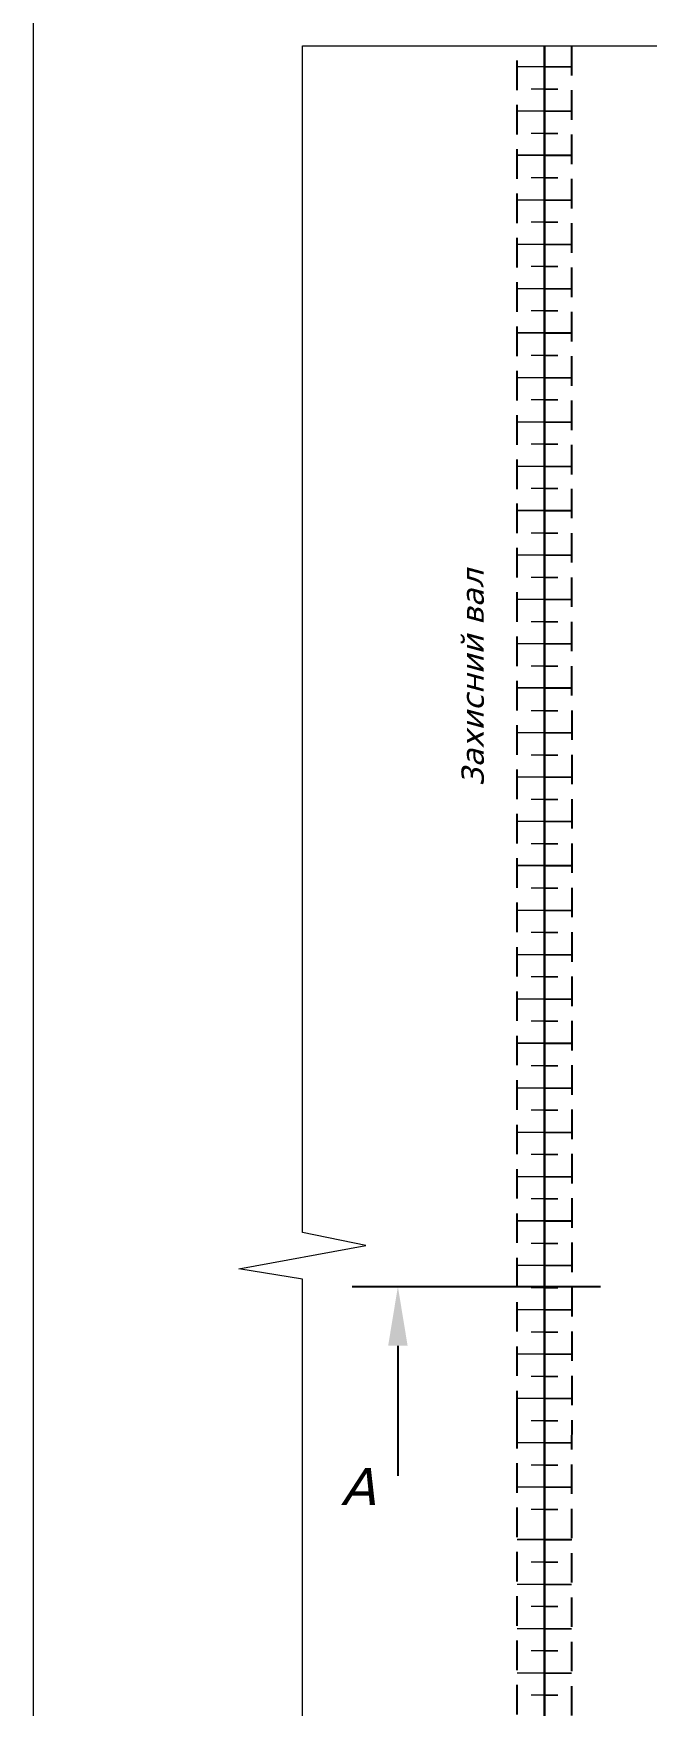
# Model space of a CAD drawing. Header units: millimetres. Extents: x -1138 to 1768, y 100 to 1081.
# Drawn here: x -420.3 to -378.8, y 165.4 to 278.5 of the extents above; entities that cross this region are included whole.
import ezdxf
from ezdxf import colors
from ezdxf.entities.mleader import LeaderData, LeaderLine
from ezdxf.math import Vec2, Vec3

# ---------------------------------------------------------------- set-up
doc = ezdxf.new("R2010")
doc.units = ezdxf.units.MM
doc.linetypes.add('JIS_02_2.0', pattern=[3, 2, -1])
doc.layers.add('ТРАНСПОРТ', color=7, linetype='Continuous')
doc.layers.add('Уступ', color=7, linetype='Continuous')
doc.styles.get("Standard").update_dxf_attribs({"font": 'calibri.ttf'})
doc.styles.add('стиль1', font='verdanai.ttf', dxfattribs={"height": 2.5})

msp = doc.modelspace()

# ---------------------------------------------------------------- linework, layer by layer
at = {"color": 6, "lineweight": 20}
msp.add_lwpolyline([(-420.2560150696499, 371.3598906119844), (-226.2571125835784, 371.3598906119844), (-226.2571125835784, 100.6728015181204), (-420.2560150696499, 100.6728015181204)], close=True, dxfattribs=at)
at = {"lineweight": 20}
msp.add_lwpolyline([(-402.0705813969903, 277.6986142535955), (-322.6106642812399, 277.6986142535954), (-321.8985586136379, 281.9926161741565), (-320.3262328598144, 273.4046123330344), (-319.4479669261584, 277.6986142535954), (-240.154210076462, 277.6986142535955), (-240.154210076462, 197.4160604397596), (-235.860208155901, 196.5377945061037), (-244.4482119970231, 194.9654687522802), (-240.154210076462, 194.2533630846782), (-240.154210076462, 113.8046490047884), (-319.4479669261584, 113.8046490047884), (-320.3262328598144, 109.5106470842274), (-321.8985586136379, 118.0986509253494), (-322.6106642812399, 113.8046490047883), (-402.0705813969903, 113.8046490047884), (-402.0705813969902, 194.2533630846782), (-406.3645833175513, 194.9654687522802), (-397.7765794764293, 196.5377945061037), (-402.0705813969902, 197.4160604397596)], close=True, dxfattribs=at)
at = {"layer": 'ТРАНСПОРТ'}
msp.add_line((-398.7108716746866, 193.7548272816812), (-381.9222696300471, 193.7548272816812), dxfattribs=at)
at = {"layer": 'Уступ', "linetype": 'JIS_02_2.0'}
for points in [[(-387.560626258666, 113.8046490047884), (-387.560626258666, 184.7080472011136), (-387.559182579623, 205.7277560563919), (-387.560626258666, 247.7074252786457), (-387.5603226530659, 277.6986142535955)], [(-383.8714327118934, 277.6986142535955), (-383.8714327118934, 247.7357818058631), (-383.8699890328503, 214.7250035712289), (-383.8725357952053, 113.8046490047884)]]:
    msp.add_lwpolyline(points, dxfattribs=at)
at = {"layer": 'Уступ', "lineweight": 30}
msp.add_lwpolyline([(-385.7133289366369, 113.8046490047884), (-385.7133289366369, 277.6986142535955)], dxfattribs=at)
at = {"layer": 'Уступ', "lineweight": 20}
for points in [[(-385.7106449246636, 276.2701014527911), (-383.8706449246637, 276.2701014527911), (-387.5506449246635, 276.2701014527911)], [(-385.7112363039379, 274.7711668058298), (-384.8112363039379, 274.7711668058298), (-386.6112363039379, 274.7711668058298)], [(-385.713160330631, 273.271904295987), (-383.8731603306311, 273.271904295987), (-387.5531603306309, 273.271904295987)], [(-385.7137517099053, 271.7729696490258), (-384.8137517099053, 271.7729696490258), (-386.6137517099053, 271.7729696490258)], [(-385.7138322381469, 270.2730443116973), (-383.873832238147, 270.2730443116973), (-387.5538322381468, 270.2730443116973)], [(-385.6949408159675, 270.2939506007701), (-383.8549408159676, 270.2939506007701), (-387.5349408159674, 270.2939506007701)], [(-385.712677161181, 268.7571483828237), (-384.812677161181, 268.7571483828237), (-386.612677161181, 268.7571483828237)], [(-385.7134925096274, 267.2571922713619), (-383.8734925096275, 267.2571922713619), (-387.5534925096273, 267.2571922713619)], [(-385.7125689513563, 265.7567058979116), (-384.8125689513563, 265.7567058979116), (-386.6125689513563, 265.7567058979116)], [(-385.7128658992473, 264.2560064727695), (-383.8728658992474, 264.2560064727695), (-387.5528658992472, 264.2560064727695)], [(-385.7134572785216, 262.7570718258082), (-384.8134572785216, 262.7570718258082), (-386.6134572785215, 262.7570718258082)], [(-385.713160330631, 261.2578093159655), (-383.8731603306311, 261.2578093159655), (-387.5531603306309, 261.2578093159655)], [(-385.7137517099053, 259.7588746690042), (-384.8137517099053, 259.7588746690042), (-386.6137517099053, 259.7588746690042)], [(-385.7138322381469, 258.2589493316757), (-383.873832238147, 258.2589493316757), (-387.5538322381468, 258.2589493316757)], [(-385.6949408159675, 258.2798556207485), (-383.8549408159676, 258.2798556207485), (-387.5349408159674, 258.2798556207485)], [(-385.712677161181, 256.7430534028022), (-384.812677161181, 256.7430534028022), (-386.612677161181, 256.7430534028022)], [(-385.7134925096274, 255.2430972913403), (-383.8734925096275, 255.2430972913403), (-387.5534925096273, 255.2430972913403)], [(-385.7125689513563, 253.74261091789), (-384.8125689513563, 253.74261091789), (-386.6125689513563, 253.74261091789)], [(-385.7128658992473, 252.2419114927479), (-383.8728658992474, 252.2419114927479), (-387.5528658992472, 252.2419114927479)], [(-385.7134572785216, 250.7429768457866), (-384.8134572785216, 250.7429768457866), (-386.6134572785215, 250.7429768457866)], [(-385.7102649320237, 249.2437143359438), (-383.8702649320238, 249.2437143359438), (-387.5502649320237, 249.2437143359438)], [(-385.710856311298, 247.7447796889826), (-384.810856311298, 247.7447796889826), (-386.610856311298, 247.7447796889826)], [(-385.7109368395396, 246.2448543516541), (-383.8709368395397, 246.2448543516541), (-387.5509368395395, 246.2448543516541)], [(-385.6920454173602, 246.2657606407269), (-383.8520454173603, 246.2657606407269), (-387.5320454173601, 246.2657606407269)], [(-385.7097817625737, 244.7289584227806), (-384.8097817625737, 244.7289584227806), (-386.6097817625737, 244.7289584227806)], [(-385.7105971110201, 243.2290023113187), (-383.8705971110202, 243.2290023113187), (-387.55059711102, 243.2290023113187)], [(-385.709673552749, 241.7285159378684), (-384.809673552749, 241.7285159378684), (-386.609673552749, 241.7285159378684)], [(-385.70997050064, 240.2278165127263), (-383.8699705006401, 240.2278165127263), (-387.5499705006399, 240.2278165127263)], [(-385.7105618799143, 238.728881865765), (-384.8105618799143, 238.728881865765), (-386.6105618799143, 238.728881865765)], [(-385.7104335380296, 237.2296193559223), (-383.8704335380297, 237.2296193559223), (-387.5504335380296, 237.2296193559223)], [(-385.7110249173039, 235.730684708961), (-384.8110249173039, 235.730684708961), (-386.6110249173039, 235.730684708961)], [(-385.7111054455455, 234.2307593716325), (-383.8711054455456, 234.2307593716325), (-387.5511054455454, 234.2307593716325)], [(-385.6922140233661, 234.2516656607054), (-383.8522140233662, 234.2516656607054), (-387.532214023366, 234.2516656607054)], [(-385.7099503685796, 232.714863442759), (-384.8099503685796, 232.714863442759), (-386.6099503685796, 232.714863442759)], [(-385.710765717026, 231.2149073312971), (-383.8707657170261, 231.2149073312971), (-387.5507657170259, 231.2149073312971)], [(-385.7098421587549, 229.7144209578468), (-384.8098421587549, 229.7144209578468), (-386.6098421587549, 229.7144209578468)], [(-385.7101391066459, 228.2137215327047), (-383.870139106646, 228.2137215327047), (-387.5501391066458, 228.2137215327047)], [(-385.7107304859202, 226.7147868857435), (-384.8107304859202, 226.7147868857435), (-386.6107304859202, 226.7147868857435)], [(-385.7106021440355, 225.2155243759007), (-383.8706021440356, 225.2155243759007), (-387.5506021440355, 225.2155243759007)], [(-385.7111935233098, 223.7165897289394), (-384.8111935233098, 223.7165897289394), (-386.6111935233098, 223.7165897289394)], [(-385.7112740515514, 222.2166643916109), (-383.8712740515515, 222.2166643916109), (-387.5512740515513, 222.2166643916109)], [(-385.692382629372, 222.2375706806838), (-383.8523826293721, 222.2375706806838), (-387.5323826293719, 222.2375706806838)], [(-385.7101189745855, 220.7007684627374), (-384.8101189745855, 220.7007684627374), (-386.6101189745855, 220.7007684627374)], [(-385.7109343230319, 219.2008123512755), (-383.870934323032, 219.2008123512755), (-387.5509343230318, 219.2008123512755)], [(-385.7100107647608, 217.7003259778253), (-384.8100107647608, 217.7003259778253), (-386.6100107647608, 217.7003259778253)], [(-385.7103077126518, 216.1996265526832), (-383.8703077126519, 216.1996265526832), (-387.5503077126517, 216.1996265526832)], [(-385.7108990919261, 214.7006919057219), (-384.8108990919261, 214.7006919057219), (-386.6108990919261, 214.7006919057219)], [(-385.7107707500414, 213.2014293958791), (-383.8707707500415, 213.2014293958791), (-387.5507707500414, 213.2014293958791)], [(-385.7113621293157, 211.7024947489178), (-384.8113621293157, 211.7024947489178), (-386.6113621293157, 211.7024947489178)], [(-385.7114426575573, 210.2025694115893), (-383.8714426575574, 210.2025694115893), (-387.5514426575572, 210.2025694115893)], [(-385.6925512353779, 210.2234757006622), (-383.852551235378, 210.2234757006622), (-387.5325512353778, 210.2234757006622)], [(-385.7102875805914, 208.6866734827158), (-384.8102875805914, 208.6866734827158), (-386.6102875805914, 208.6866734827158)], [(-385.7111029290378, 207.1867173712539), (-383.8711029290379, 207.1867173712539), (-387.5511029290377, 207.1867173712539)], [(-385.7101793707667, 205.6862309978037), (-384.8101793707667, 205.6862309978037), (-386.6101793707667, 205.6862309978037)], [(-385.7104763186577, 204.1855315726616), (-383.8704763186578, 204.1855315726616), (-387.5504763186576, 204.1855315726616)], [(-385.711067697932, 202.6865969257003), (-384.811067697932, 202.6865969257003), (-386.611067697932, 202.6865969257003)], [(-385.7109393560473, 201.1873344158575), (-383.8709393560474, 201.1873344158575), (-387.5509393560473, 201.1873344158575)], [(-385.7115307353216, 199.6883997688962), (-384.8115307353216, 199.6883997688962), (-386.6115307353216, 199.6883997688962)], [(-385.7116112635632, 198.1884744315678), (-383.8716112635633, 198.1884744315678), (-387.5516112635631, 198.1884744315678)], [(-385.6927198413838, 198.2093807206406), (-383.8527198413839, 198.2093807206406), (-387.5327198413837, 198.2093807206406)], [(-385.7104561865973, 196.6725785026942), (-384.8104561865973, 196.6725785026942), (-386.6104561865973, 196.6725785026942)], [(-385.7112715350437, 195.1726223912324), (-383.8712715350438, 195.1726223912324), (-387.5512715350436, 195.1726223912324)], [(-385.7103479767726, 193.6721360177821), (-384.8103479767726, 193.6721360177821), (-386.6103479767726, 193.6721360177821)], [(-385.7106449246636, 192.17143659264), (-383.8706449246637, 192.17143659264), (-387.5506449246635, 192.17143659264)], [(-385.7112363039379, 190.6725019456787), (-384.8112363039379, 190.6725019456787), (-386.6112363039379, 190.6725019456787)], [(-385.7113168321795, 189.1725766083502), (-383.8713168321796, 189.1725766083502), (-387.5513168321794, 189.1725766083502)], [(-385.7111079620532, 189.1732394358359), (-383.8711079620533, 189.1732394358359), (-387.5511079620532, 189.1732394358359)], [(-385.7102850640841, 187.6731992873181), (-384.8102850640842, 187.6731992873181), (-386.6102850640841, 187.6731992873181)], [(-385.7111004125305, 186.1732431758562), (-383.8711004125306, 186.1732431758562), (-387.5511004125304, 186.1732431758562)], [(-385.7101768542594, 184.6727568024059), (-384.8101768542595, 184.6727568024059), (-386.6101768542594, 184.6727568024059)], [(-385.7104738021504, 183.1720573772638), (-383.8704738021505, 183.1720573772638), (-387.5504738021503, 183.1720573772638)], [(-385.7110651814247, 181.6731227303025), (-384.8110651814247, 181.6731227303025), (-386.6110651814247, 181.6731227303025)], [(-385.7141442850833, 180.1731666188407), (-383.8741442850834, 180.1731666188407), (-387.5541442850832, 180.1731666188407)], [(-385.7132207268122, 178.6726802453904), (-384.8132207268122, 178.6726802453904), (-386.6132207268122, 178.6726802453904)], [(-385.7111457096663, 176.6244048054226), (-383.8711457096664, 176.6244048054226), (-387.5511457096662, 176.6244048054226)], [(-385.6922542874869, 176.6453110944955), (-383.852254287487, 176.6453110944955), (-387.5322542874868, 176.6453110944955)], [(-385.712173859671, 175.1085088765491), (-384.812173859671, 175.1085088765491), (-386.612173859671, 175.1085088765491)], [(-385.7129892081174, 173.6085527650872), (-383.8729892081175, 173.6085527650872), (-387.5529892081173, 173.6085527650872)], [(-385.7120656498463, 172.108066391637), (-384.8120656498463, 172.108066391637), (-386.6120656498463, 172.108066391637)], [(-385.7123625977373, 170.6073669664949), (-383.8723625977374, 170.6073669664949), (-387.5523625977372, 170.6073669664949)], [(-385.7129539770116, 169.1084323195336), (-384.8129539770116, 169.1084323195336), (-386.6129539770116, 169.1084323195336)], [(-385.7130345052532, 167.6085069822051), (-383.8730345052533, 167.6085069822051), (-387.5530345052531, 167.6085069822051)], [(-385.7128256351269, 167.6091698096908), (-383.872825635127, 167.6091698096908), (-387.5528256351269, 167.6091698096908)], [(-385.7120027371578, 166.1091296611729), (-384.8120027371579, 166.1091296611729), (-386.6120027371578, 166.1091296611729)]]:
    msp.add_lwpolyline(points, dxfattribs=at)

# ---------------------------------------------------------------- texts
at = {"layer": 'ТРАНСПОРТ', "color": 0, "insert": (-391.3155491197699, 227.5681419741998), "char_height": 1.5, "attachment_point": 1, "rotation": 90, "style": 'стиль1'}
msp.add_mtext_dynamic_manual_height_columns('3ахисний вал', width=26.68432594039268, gutter_width=12.5, heights=[0], dxfattribs=at)
at = {"layer": 'ТРАНСПОРТ', "insert": (-399.4827174006205, 181.4734189724749), "char_height": 2.5, "attachment_point": 1, "style": 'стиль1'}
msp.add_mtext_dynamic_manual_height_columns('А', width=3.840477879773061, gutter_width=12.5, heights=[0], dxfattribs=at)

# ---------------------------------------------------------------- leaders
at = {"layer": 'ТРАНСПОРТ'}
ml = msp.add_multileader_mtext('Standard', dxfattribs=at)
ml.set_content('', color=256)
ml.set_leader_properties()
ml.build(insert=Vec2(0, 0))
ml.multileader.update_dxf_attribs({"text_right_attachment_type": 6, "dogleg_length": 0})
ctx = ml.context
ctx.base_point, ctx.plane_origin = Vec3(-395.6189730976694, 180.9578486613891), Vec3(-395.6189730976694, 193.7548272816812)
ctx.right_attachment = 6
notes = []
notes.append((ctx, [(0, (1, 1, 0), (-395.6189730976694, 180.9578486613891), (1, 0), 0, [(0, [(-395.6189730976694, 193.7548272816812)], 0, [])])]))
ctx.mtext.insert, ctx.mtext.flow_direction = Vec3(-393.6189730976694, 182.9578486613891), 5
for ctx, leaders in notes:
    for number, flags, end, landing, length, lines in leaders:
        leader = LeaderData()
        leader.index, (leader.has_last_leader_line, leader.has_dogleg_vector, leader.attachment_direction) = number, flags
        leader.last_leader_point, leader.dogleg_vector, leader.dogleg_length = Vec3(end), Vec3(landing), length
        for number, points, colour, breaks in lines:
            line = LeaderLine()
            line.index, line.vertices, line.color, line.breaks = number, Vec3.list(points), colors.encode_raw_color(colour), breaks
            leader.lines.append(line)
        ctx.leaders.append(leader)

doc.saveas('drawing.dxf')
